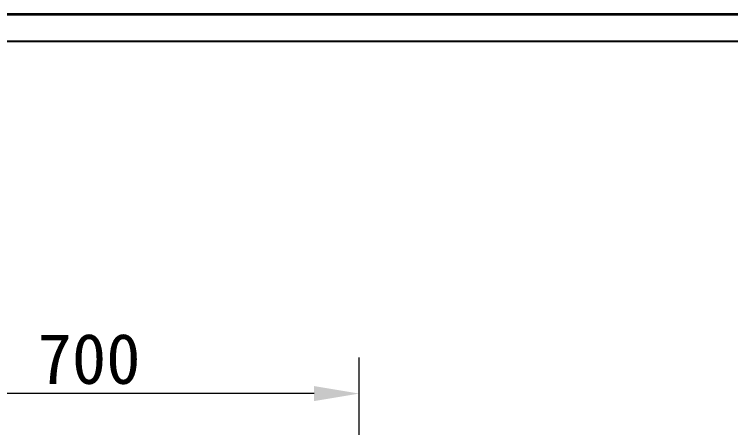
# Model space of a CAD drawing. Header units: millimetres. Extents: x 120 to 9117, y 110 to 4090.
# Drawn here: x 2387 to 3183, y 3630 to 4090 of the extents above; entities that cross this region are included whole.
import ezdxf

# ---------------------------------------------------------------- set-up
doc = ezdxf.new("R2010")
doc.units = ezdxf.units.MM
doc.header["$LTSCALE"] = 20
doc.layers.add('图框 (ISO)', color=7, linetype='Continuous', lineweight=35)
doc.layers.add('尺寸 (ISO)', color=7, linetype='Continuous', lineweight=18, true_color=0x008000)
doc.styles.add('文本样式74', font='SimSun.ttf')
doc.styles.add('最新国标', font='simfang.ttf')
doc.dimstyles.new('默认 (GB)', dxfattribs={"dimscale": 20, "dimtxt": 2.8, "dimasz": 2.5, "dimexe": 2, "dimexo": 1.5, "dimgap": 0.5, "dimtad": 1, "dimtoh": 1, "dimdsep": 46, "dimtxsty": '最新国标', "dimcen": 0.09, "dimdle": 10, "dimclrd": 256, "dimclre": 256, "dimclrt": 256, "dimaunit": 1, "dimadec": 3, "dimazin": 2, "dimtfac": 0.535714, "dimtdec": 3, "dimtmove": 0, "dimatfit": 3, "dimfxl": 0, "dimtolj": 1, "dimlwd": -1, "dimlwe": -1, "dimarcsym": 0})

# ---------------------------------------------------------------- blocks, each defined once
blk = doc.blocks.new('图框 最新国标')
at = {"layer": '图框 (ISO)'}
blk.add_line((6, 204.5), (291.5, 204.5), dxfattribs=at)
at = {"layer": '图框 (ISO)', "color": 7, "linetype": 'Continuous', "lineweight": 25}
blk.add_line((18, 203), (290, 203), dxfattribs=at)
blk.add_line((18, 203), (290, 203), dxfattribs=at)
at = {"layer": '图框 (ISO)', "style": '文本样式74'}
blk.add_attdef('零件代号_001', (44.432, 200.25), '', height=2.5, rotation=180, dxfattribs=at)
blk = doc.blocks.new('*D5')
at = {"layer": 'Defpoints', "color": 0, "transparency": 16777216}
for p in [(2070.28, 3668.26), (2070.28, 3517.01), (2770.28, 3517.01)]:
    blk.add_point(p, dxfattribs=at)
at = {"layer": '尺寸 (ISO)', "color": 116, "true_color": 0x00803f, "transparency": 16777216}
for p, q in [((2070.28, 3547.01), (2070.28, 3708.26)), ((2770.28, 3547.01), (2770.28, 3708.26)), ((2720.28, 3668.26), (2120.28, 3668.26))]:
    blk.add_line(p, q, dxfattribs=at)
for points in [[(2120.28, 3676.6), (2120.28, 3659.93), (2070.28, 3668.26)], [(2720.28, 3676.6), (2720.28, 3659.93), (2770.28, 3668.26)]]:
    blk.add_solid(points, dxfattribs=at)
at = {"layer": '尺寸 (ISO)', "transparency": 16777216, "insert": (2470.28, 3706.58), "char_height": 56, "attachment_point": 5, "style": '最新国标'}
blk.add_mtext('\\A1;700', dxfattribs=at)

msp = doc.modelspace()

# ---------------------------------------------------------------- block references
at = {"xscale": 20, "yscale": 20, "zscale": 20}
msp.add_blockref('图框 最新国标', (0, 0), dxfattribs=at)

# ---------------------------------------------------------------- dimensions: what is measured, and where the dimension line sits
at = {"layer": '尺寸 (ISO)', "color": 116, "true_color": 0x00803f}
dim = msp.add_linear_dim(base=(2070.28, 3668.263), p1=(2770.28, 3517.011), p2=(2070.28, 3517.011), angle=180, dimstyle='默认 (GB)', override={"dimgap": 0.5, "dimtoh": 0, "dimdec": 2, "dimtol": 0, "dimlim": 0, "dimtp": 0, "dimtm": 0, "dimtdec": 3, "dimtofl": 0, "dimatfit": 1}, dxfattribs=at)
dim.commit()
dim.dimension.update_dxf_attribs({"geometry": '*D5', "text_midpoint": (2470.28, 3668.263), "dimtype": 160})

doc.saveas('drawing.dxf')
